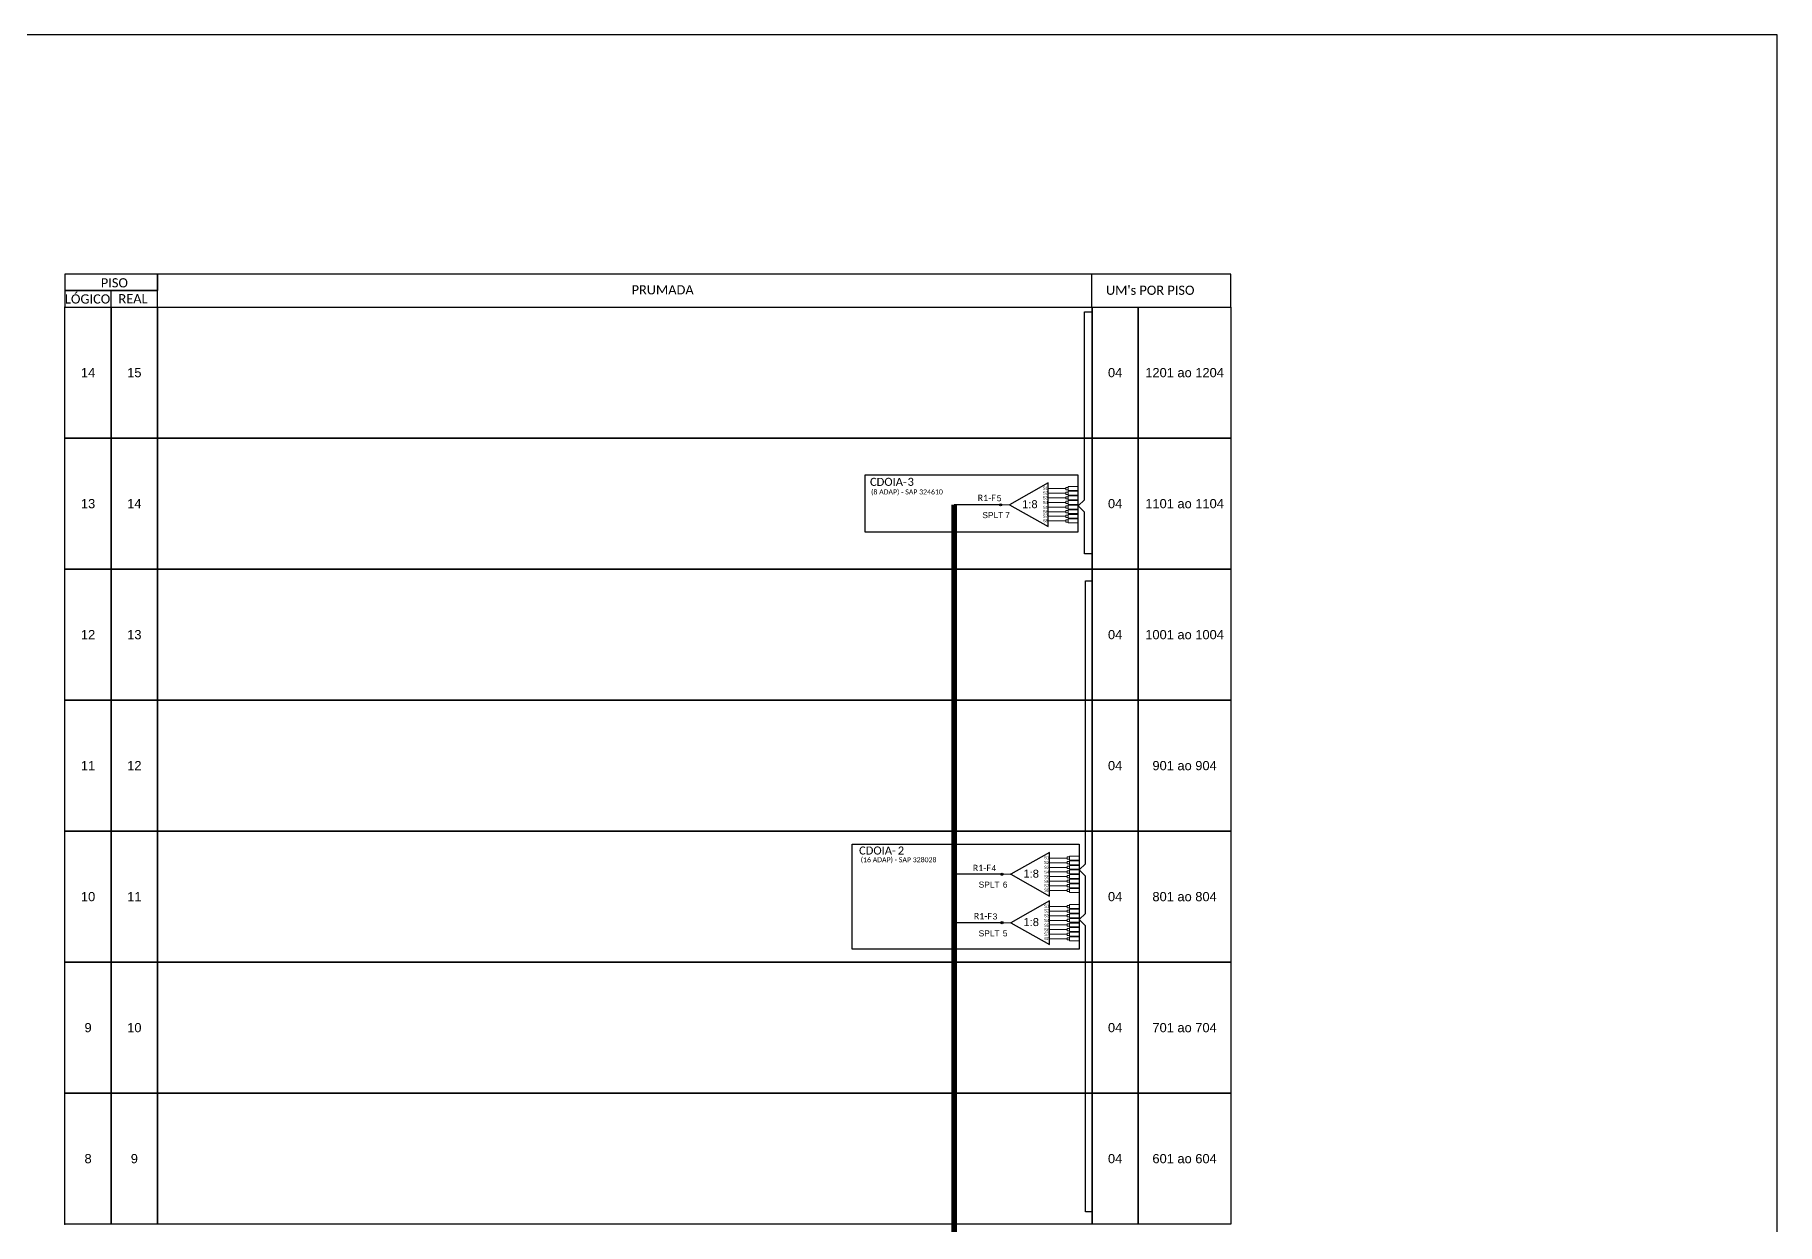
# Model space of a CAD drawing. Extents: x -89 to 1637, y 705 to 1299.
# Drawn here: x 1245.2 to 1637.2, y 1031.5 to 1299 of the extents above; entities that cross this region are included whole.
import ezdxf
from ezdxf.enums import TextEntityAlignment as Align

# ---------------------------------------------------------------- set-up
doc = ezdxf.new("R2010")
doc.units = 0
doc.styles.add('ARIAL', font='arial.ttf')
doc.styles.add('WMF-Calibri0', font='calibri.ttf')

# ---------------------------------------------------------------- blocks, each defined once
blk = doc.blocks.new('SPLT_1-8_SC-APC')
at = {"color": 1}
blk.add_lwpolyline([(-7.37, -2.1), (-17.04, -7.55), (-7.37, -13), (-7.37, -2.1)], dxfattribs=at)
at = {"color": 3, "lineweight": 0}
for points in [[(-2.99, -3.51), (-7.37, -3.51)], [(-2.41, -3.02), (-2.41, -4)], [(-2.41, -3.02), (0, -3.02)], [(-2.41, -4), (0, -4)], [(-2.41, -4.17), (-2.41, -5.16)], [(-2.41, -4.17), (0, -4.17)], [(-7.37, -4.66), (-2.99, -4.66)], [(-7.37, -5.82), (-2.99, -5.82)], [(-7.37, -6.97), (-2.99, -6.97)], [(-7.37, -8.12), (-2.99, -8.12)], [(-2.41, -5.16), (0, -5.16)], [(-2.41, -5.32), (-2.41, -6.31)], [(-2.41, -5.32), (0, -5.32)], [(-2.41, -6.31), (0, -6.31)], [(-2.41, -6.48), (-2.41, -7.46)], [(-2.41, -6.48), (0, -6.48)], [(-2.41, -7.46), (0, -7.46)], [(-2.41, -7.63), (-2.41, -8.62)], [(-2.41, -7.63), (0, -7.63)], [(-2.41, -8.62), (0, -8.62)], [(-7.37, -9.28), (-2.99, -9.28)], [(-7.37, -10.43), (-2.99, -10.43)], [(-7.37, -11.58), (-2.99, -11.58)], [(-2.41, -8.78), (-2.41, -9.77)], [(-2.41, -8.78), (0, -8.78)], [(-2.41, -9.77), (0, -9.77)], [(-2.41, -9.94), (-2.41, -10.92)], [(-2.41, -9.94), (0, -9.94)], [(-2.41, -10.92), (0, -10.92)], [(-2.41, -11.09), (-2.41, -12.08)], [(-2.41, -11.09), (0, -11.09)], [(-2.41, -12.08), (0, -12.08)]]:
    blk.add_lwpolyline(points, dxfattribs=at)
for points in [[(-2.99, -3.22), (-2.41, -3.22), (-2.41, -3.8), (-2.99, -3.8)], [(-2.99, -4.38), (-2.41, -4.38), (-2.41, -4.95), (-2.99, -4.95)], [(-2.99, -5.53), (-2.41, -5.53), (-2.41, -6.1), (-2.99, -6.1)], [(-2.99, -6.68), (-2.41, -6.68), (-2.41, -7.26), (-2.99, -7.26)], [(-2.99, -7.84), (-2.41, -7.84), (-2.41, -8.41), (-2.99, -8.41)], [(-2.99, -8.99), (-2.41, -8.99), (-2.41, -9.56), (-2.99, -9.56)], [(-2.99, -10.14), (-2.41, -10.14), (-2.41, -10.72), (-2.99, -10.72)], [(-2.99, -11.3), (-2.41, -11.3), (-2.41, -11.87), (-2.99, -11.87)]]:
    blk.add_lwpolyline(points, close=True, dxfattribs=at)
at = {"color": 1, "lineweight": 0}
blk.add_lwpolyline([(-17.04, -7.55), (-19.26, -7.55)], dxfattribs=at)
at = {"color": 1, "style": 'ARIAL'}
for s, height, p in [('S1', 0.75, (-8.74, -3.78)), ('S2', 0.75, (-8.74, -4.97)), ('1:8', 2, (-13.91, -8.4)), ('S3', 0.75, (-8.74, -6.18)), ('S4', 0.75, (-8.74, -7.36)), ('S5', 0.75, (-8.74, -8.57)), ('S6', 0.75, (-8.74, -9.69)), ('S7', 0.75, (-8.74, -10.78)), ('S8', 0.75, (-8.74, -11.9))]:
    blk.add_text(s, height=height, dxfattribs=at).set_placement(p)

msp = doc.modelspace()

# ---------------------------------------------------------------- hatches: boundary and pattern name
h = msp.add_hatch(color=3)
h.dxf.hatch_style = 1
edge = h.paths.add_edge_path()
edge.add_arc((1462.54, 1193.31), 0.231, 0, 360)
h = msp.add_hatch(color=3)
h.dxf.hatch_style = 1
edge = h.paths.add_edge_path()
edge.add_arc((1462.85, 1110.19), 0.231, 0, 360)
h = msp.add_hatch(color=3)
h.dxf.hatch_style = 1
edge = h.paths.add_edge_path()
edge.add_arc((1462.85, 1099.31), 0.231, 0, 360)

# ---------------------------------------------------------------- linework, layer by layer
for points in [[(798.68, 705.02), (1637.25, 705.02), (1637.25, 1299.02), (798.68, 1299.02), (798.68, 705.02)], [(1272.8, 1237.78), (1514.33, 1237.78), (1514.33, 1245.18), (1272.8, 1245.18), (1272.8, 1245.18), (1272.8, 1241.48)], [(1483.05, 1237.78), (1483.05, 1245.18)], [(1262.38, 1237.78), (1262.38, 1241.48)]]:
    msp.add_lwpolyline(points)
for points in [[(1251.97, 1241.48), (1272.8, 1241.48), (1272.8, 1245.18), (1251.97, 1245.18)], [(1251.97, 1237.78), (1272.8, 1237.78), (1272.8, 1241.48), (1251.97, 1241.48)], [(1252, 1237.78), (1262.42, 1237.78), (1262.42, 1208.31), (1252, 1208.31)], [(1262.42, 1237.78), (1272.83, 1237.78), (1272.83, 1208.31), (1262.42, 1208.31)], [(1272.83, 1237.78), (1483.09, 1237.78), (1483.09, 1208.31), (1272.83, 1208.31)], [(1483.09, 1237.78), (1493.5, 1237.78), (1493.5, 1208.31), (1483.09, 1208.31)], [(1493.5, 1237.78), (1514.33, 1237.78), (1514.33, 1208.31), (1493.5, 1208.31)], [(1252, 1208.31), (1262.42, 1208.31), (1262.42, 1178.84), (1252, 1178.84)], [(1262.42, 1208.31), (1272.83, 1208.31), (1272.83, 1178.84), (1262.42, 1178.84)], [(1272.83, 1208.31), (1483.09, 1208.31), (1483.09, 1178.84), (1272.83, 1178.84)], [(1483.09, 1208.31), (1493.5, 1208.31), (1493.5, 1178.84), (1483.09, 1178.84)], [(1493.5, 1208.31), (1514.33, 1208.31), (1514.33, 1178.84), (1493.5, 1178.84)], [(1252, 1178.84), (1262.42, 1178.84), (1262.42, 1149.37), (1252, 1149.37)], [(1262.42, 1178.84), (1272.83, 1178.84), (1272.83, 1149.37), (1262.42, 1149.37)], [(1272.83, 1178.84), (1483.09, 1178.84), (1483.09, 1149.37), (1272.83, 1149.37)], [(1483.09, 1178.84), (1493.5, 1178.84), (1493.5, 1149.37), (1483.09, 1149.37)], [(1493.5, 1178.84), (1514.33, 1178.84), (1514.33, 1149.37), (1493.5, 1149.37)], [(1252, 1149.37), (1262.42, 1149.37), (1262.42, 1119.9), (1252, 1119.9)], [(1262.42, 1149.37), (1272.83, 1149.37), (1272.83, 1119.9), (1262.42, 1119.9)], [(1272.83, 1149.37), (1483.09, 1149.37), (1483.09, 1119.9), (1272.83, 1119.9)], [(1483.09, 1149.37), (1493.5, 1149.37), (1493.5, 1119.9), (1483.09, 1119.9)], [(1493.5, 1149.37), (1514.33, 1149.37), (1514.33, 1119.9), (1493.5, 1119.9)], [(1252, 1119.9), (1262.42, 1119.9), (1262.42, 1090.43), (1252, 1090.43)], [(1262.42, 1119.9), (1272.83, 1119.9), (1272.83, 1090.43), (1262.42, 1090.43)], [(1272.83, 1119.9), (1483.09, 1119.9), (1483.09, 1090.43), (1272.83, 1090.43)], [(1483.09, 1119.9), (1493.5, 1119.9), (1493.5, 1090.43), (1483.09, 1090.43)], [(1493.5, 1119.9), (1514.33, 1119.9), (1514.33, 1090.43), (1493.5, 1090.43)], [(1252, 1090.43), (1262.42, 1090.43), (1262.42, 1060.96), (1252, 1060.96)], [(1262.42, 1090.43), (1272.83, 1090.43), (1272.83, 1060.96), (1262.42, 1060.96)], [(1272.83, 1090.43), (1483.09, 1090.43), (1483.09, 1060.96), (1272.83, 1060.96)], [(1483.09, 1090.43), (1493.5, 1090.43), (1493.5, 1060.96), (1483.09, 1060.96)], [(1493.5, 1090.43), (1514.33, 1090.43), (1514.33, 1060.96), (1493.5, 1060.96)], [(1252, 1060.96), (1262.42, 1060.96), (1262.42, 1031.49), (1252, 1031.49)], [(1262.42, 1060.96), (1272.83, 1060.96), (1272.83, 1031.49), (1262.42, 1031.49)], [(1272.83, 1060.96), (1483.09, 1060.96), (1483.09, 1031.49), (1272.83, 1031.49)], [(1483.09, 1060.96), (1493.5, 1060.96), (1493.5, 1031.49), (1483.09, 1031.49)], [(1493.5, 1060.96), (1514.33, 1060.96), (1514.33, 1031.49), (1493.5, 1031.49)]]:
    msp.add_lwpolyline(points, close=True)
at = {"color": 3}
for points in [[(1482.9, 1182.29), (1481.41, 1182.29), (1481.41, 1191.68), (1480, 1193.04), (1481.41, 1194.4), (1481.41, 1236.74), (1482.9, 1236.74)], [(1483.08, 1034.24), (1481.59, 1034.24), (1481.59, 1093.54), (1481.59, 1093.54), (1481.59, 1098.63), (1480.18, 1099.99), (1481.59, 1101.35), (1481.59, 1104.7), (1481.59, 1104.7), (1481.59, 1109.8), (1480.18, 1111.16), (1481.59, 1112.51), (1481.59, 1176.18), (1483.08, 1176.18)]]:
    msp.add_lwpolyline(points, dxfattribs=at)
at = {"color": 1}
for points in [[(1432.08, 1200.02), (1479.9, 1200.02), (1479.9, 1187.13), (1432.08, 1187.13)], [(1429.11, 1116.99), (1480.18, 1116.99), (1480.18, 1093.35), (1429.11, 1093.35)]]:
    msp.add_lwpolyline(points, close=True, dxfattribs=at)
at = {"color": 5, "const_width": 1.22}
msp.add_lwpolyline([(1437.92, 819.15), (1437.92, 829.94), (1452.08, 829.94), (1452.08, 1193.31)], dxfattribs=at)
at = {"color": 5}
for points in [[(1462.54, 1193.31), (1452.08, 1193.31)], [(1462.85, 1110.19), (1452.08, 1110.19)], [(1462.85, 1099.31), (1452.08, 1099.31)]]:
    msp.add_lwpolyline(points, dxfattribs=at)
at = {"color": 1}
msp.add_lwpolyline([(1480.18, 1095.48), (1480.18, 1095.48), (1480.18, 1093.35), (1429.11, 1093.35), (1429.11, 1116.99), (1432.36, 1116.99)], dxfattribs=at)
at = {"color": 3}
for centre in [(1462.54, 1193.31), (1462.85, 1110.19), (1462.85, 1099.31)]:
    msp.add_circle(centre, 0.231, dxfattribs=at)
for p in [(1252, 1237.78), (1252, 1208.31), (1252, 1178.84), (1252, 1149.37), (1252, 1119.9), (1464.85, 1110.19), (1252, 1090.43), (1252, 1060.96), (1252, 1031.49)]:
    msp.add_point(p)

# ---------------------------------------------------------------- block references
at = {"color": 3, "xscale": 0.9, "yscale": 0.9, "zscale": 0.9}
for p in [(1479.88, 1200.11), (1480.18, 1116.99), (1480.18, 1106.1)]:
    msp.add_blockref('SPLT_1-8_SC-APC', p, dxfattribs=at)

# ---------------------------------------------------------------- texts
at = {"style": 'WMF-Calibri0'}
for s, p in [('     PISO', (1256.43, 1242.21)), ('PRUMADA', (1379.5, 1240.64)), ("UM's POR PISO", (1486.23, 1240.54)), ('  LÓGICO', (1250.54, 1238.58)), ('    REAL', (1261.13, 1238.63))]:
    msp.add_text(s, height=2.07, dxfattribs=at).set_placement(p)
at = {"style": 'ARIAL'}
for s, p in [('14', (1257.21, 1223.04)), ('15', (1267.62, 1223.04)), ('04', (1488.29, 1223.04)), ('1201 ao 1204', (1503.92, 1223.04)), ('13', (1257.21, 1193.57)), ('14', (1267.62, 1193.57)), ('04', (1488.29, 1193.57)), ('1101 ao 1104', (1503.92, 1193.57)), ('12', (1257.21, 1164.1)), ('13', (1267.62, 1164.1)), ('04', (1488.29, 1164.1)), ('1001 ao 1004', (1503.92, 1164.1)), ('11', (1257.21, 1134.64)), ('12', (1267.62, 1134.64)), ('04', (1488.29, 1134.64)), ('901 ao 904', (1503.92, 1134.64)), ('10', (1257.21, 1105.17)), ('11', (1267.62, 1105.17)), ('04', (1488.29, 1105.17)), ('801 ao 804', (1503.92, 1105.17)), ('9', (1257.21, 1075.7)), ('10', (1267.62, 1075.7)), ('04', (1488.29, 1075.7)), ('701 ao 704', (1503.92, 1075.7)), ('8', (1257.21, 1046.23)), ('9', (1267.62, 1046.23)), ('04', (1488.29, 1046.23)), ('601 ao 604', (1503.92, 1046.23))]:
    msp.add_text(s, height=2.07, dxfattribs=at).set_placement(p, align=Align.MIDDLE_CENTER)
at = {"color": 1, "style": 'WMF-Calibri0'}
for s, p in [('CDOIA-', (1433.14, 1197.57)), ('3', (1441.59, 1197.57)), ('CDOIA-', (1430.68, 1114.64)), ('2', (1439.4, 1114.64))]:
    msp.add_text(s, height=1.8, dxfattribs=at).set_placement(p)
for s, p in [('(8 ADAP) - SAP 324610', (1441.46, 1195.64)), ('(16 ADAP) - SAP 328028', (1439.57, 1112.9))]:
    msp.add_text(s, height=1.125, dxfattribs=at).set_placement(p, align=Align.CENTER)
at = {"color": 5, "style": 'WMF-Calibri0'}
for p in [(1457.37, 1194.14), (1456.27, 1110.9), (1456.5, 1100.06)]:
    msp.add_text('R1-F', height=1.44, dxfattribs=at).set_placement(p)
at = {"color": 5, "style": 'ARIAL'}
for s, p in [('5', (1462.2, 1194.11)), ('4', (1461.01, 1110.92)), ('3', (1461.26, 1100.03))]:
    msp.add_text(s, height=1.35, dxfattribs=at).set_placement(p, align=Align.CENTER)
at = {"color": 7, "style": 'ARIAL'}
for s, p in [('SPLT', (1460.78, 1190.31)), ('7', (1464.08, 1190.31)), ('SPLT', (1459.95, 1107.2)), ('6', (1463.55, 1107.2)), ('SPLT', (1459.95, 1096.23)), ('5', (1463.55, 1096.23))]:
    msp.add_text(s, height=1.35, dxfattribs=at).set_placement(p, align=Align.CENTER)

doc.saveas('drawing.dxf')
